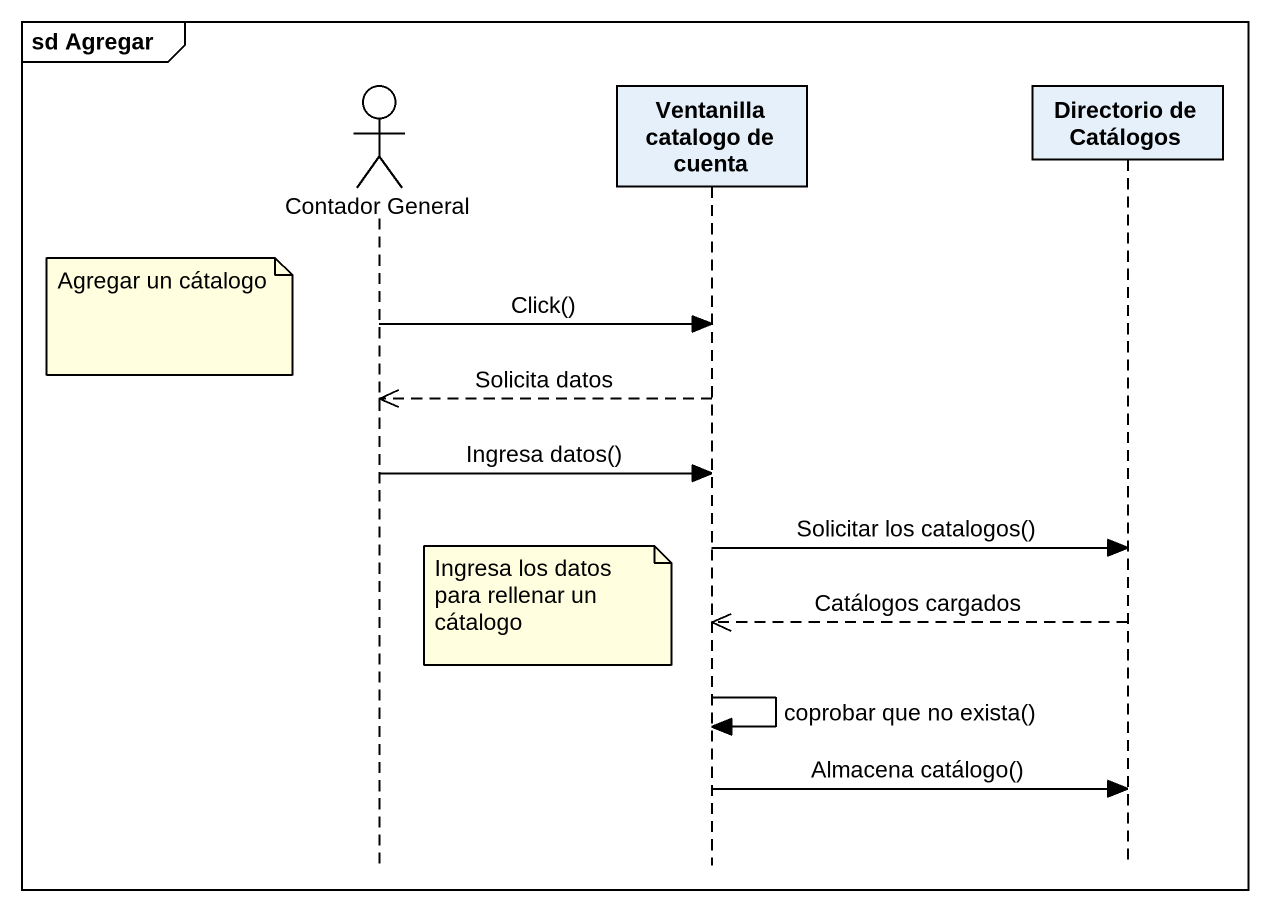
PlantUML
@startuml
mainframe sd Agregar
hide footbox
actor "Contador General" as Contador_General
participant "Ventanilla catalogo de cuenta" as Ventanilla_catalogo_de
participant "Directorio de Catálogos" as Directorio_de_Catálogos

note left of Contador_General : Agregar un cátalogo
Contador_General -> Ventanilla_catalogo_de : Click()
Ventanilla_catalogo_de -->> Contador_General : Solicita datos
Contador_General -> Ventanilla_catalogo_de : Ingresa datos()
Ventanilla_catalogo_de -> Directorio_de_Catálogos : Solicitar los catalogos()
note left of Ventanilla_catalogo_de : Ingresa los datos para rellenar un cátalogo
Directorio_de_Catálogos -->> Ventanilla_catalogo_de : Catálogos cargados
Ventanilla_catalogo_de -> Ventanilla_catalogo_de : coprobar que no exista()
Ventanilla_catalogo_de -> Directorio_de_Catálogos : Almacena catálogo()
@enduml
